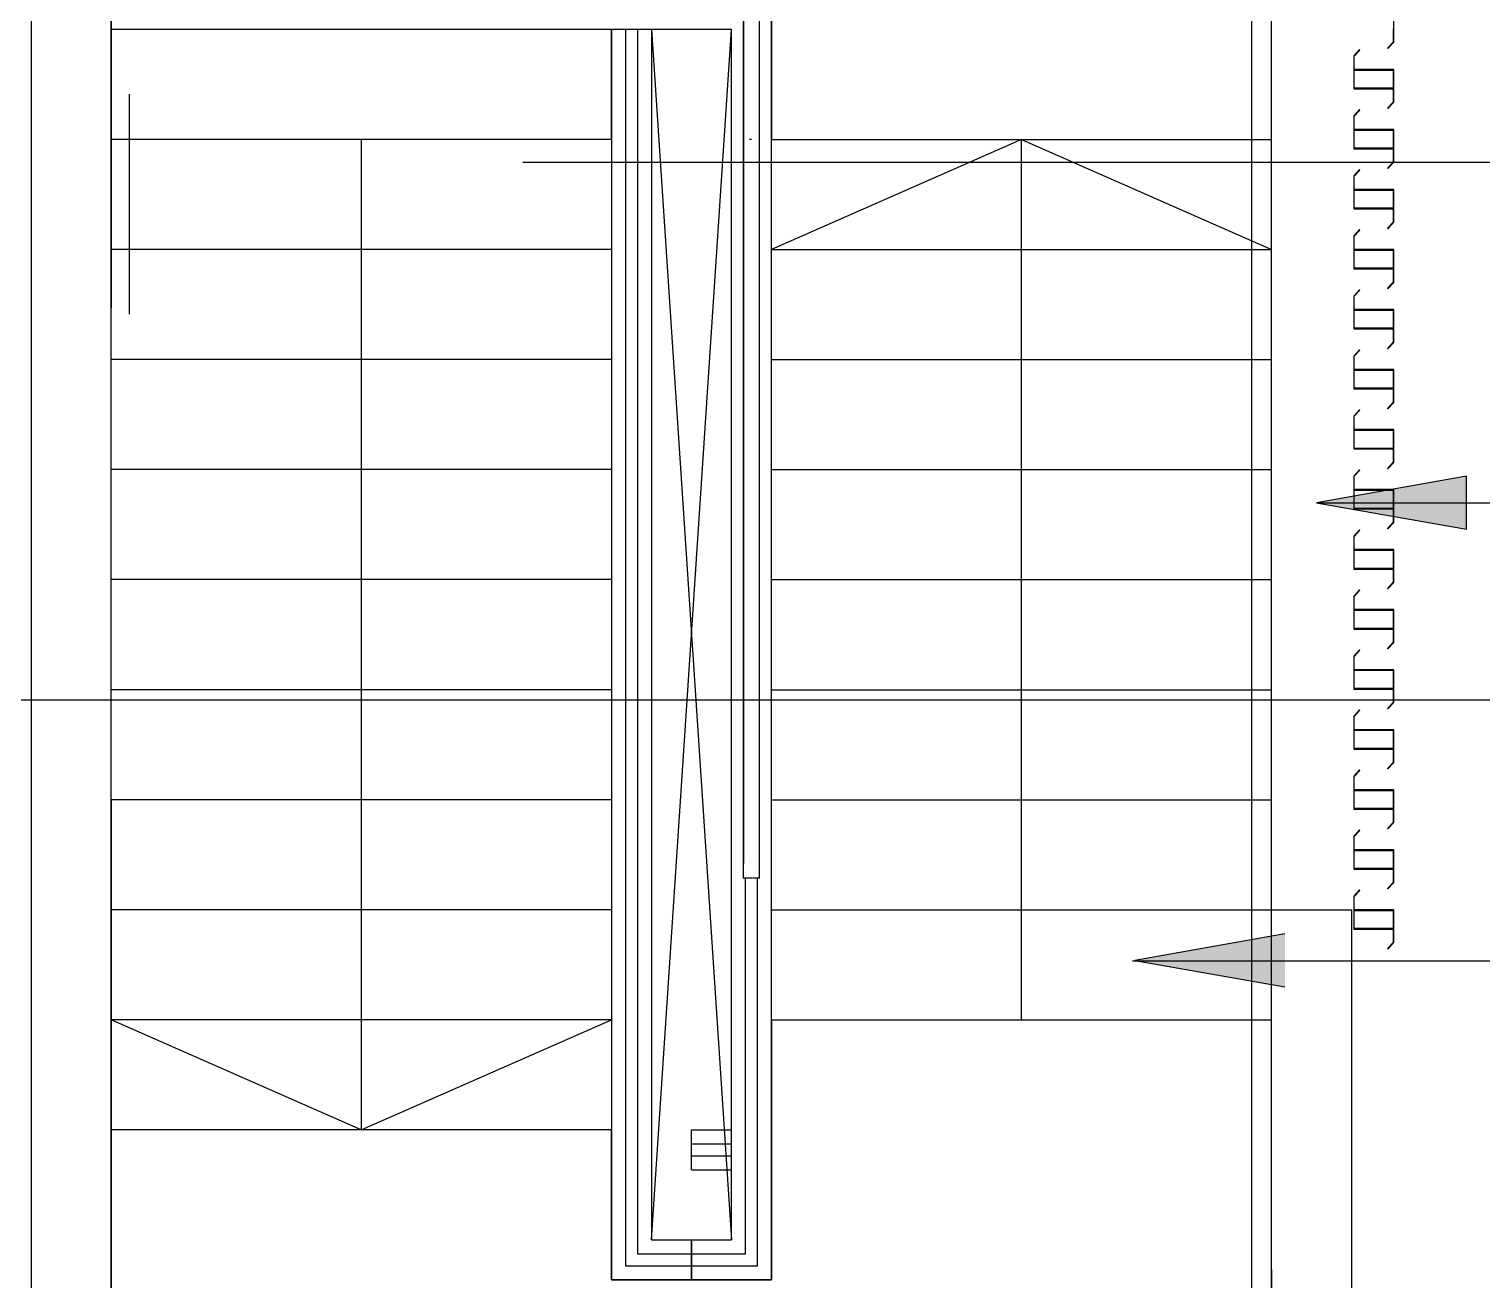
# Model space of a CAD drawing. Header units: millimetres. Extents: x -145636 to 131102, y -135903 to -7470.
# Drawn here: x 68039 to 71670, y -51048 to -47922 of the extents above; entities that cross this region are included whole.
import ezdxf

# ---------------------------------------------------------------- set-up
doc = ezdxf.new("R2010")
doc.units = ezdxf.units.MM
doc.layers.add('M_ARCHI', color=8, linetype='Continuous')

# ---------------------------------------------------------------- blocks, each defined once
blk = doc.blocks.new('RF Archi 21.10.2024')
at = {"layer": 'M_ARCHI'}
for points in [[(-95149.2, -65511.2), (-94774.2, -65577.3), (-94774.2, -65445.1)], [(-95149.2, -65511.2), (-94774.2, -65577.3), (-94774.2, -65445.1)], [(-95602.7, -66655), (-95227.7, -66721.1), (-95227.7, -66588.8)], [(-95602.7, -66655), (-95227.7, -66721.1), (-95227.7, -66588.8)]]:
    blk.add_hatch(color=8, dxfattribs=at).paths.add_polyline_path(points)
at = {"layer": 'M_ARCHI', "color": 8}
for p, q in [((-95311, -25375.2), (-95311, -128210.3)), ((-95261, -70213.5), (-95261, -63128.5)), ((-98161, -63228.5), (-98161, -64603.5)), ((-98361, -64228.5), (-98361, -70413.5)), ((-98161, -64199.4), (-98161, -64474.4)), ((-98161, -68013.5), (-98161, -64228.5)), ((-98161, -64328.5), (-98161, -64228.5)), ((-96511, -64228.5), (-96511, -64603.5)), ((-96511, -64228.5), (-96511, -64603.5)), ((-96511, -64603.5), (-96511, -64228.5)), ((-96511, -64603.5), (-96511, -64228.5)), ((-96541, -64597.6), (-96541, -64258.5)), ((-96541, -64603.5), (-96541, -64258.5)), ((-96581, -64298.5), (-96581, -64597.6)), ((-96581, -64603.5), (-96581, -64298.5)), ((-94956, -64360.6), (-94956, -64278.5)), ((-96611, -64328.5), (-98161, -64328.5)), ((-96911, -64603.5), (-96911, -64328.5)), ((-96911, -64328.5), (-96911, -67078.5)), ((-96876, -64328.5), (-96876, -67078.5)), ((-96876, -64328.5), (-96876, -67078.5)), ((-96846, -64328.5), (-96846, -67078.5)), ((-96846, -64328.5), (-96846, -67078.5)), ((-96811, -64328.5), (-96811, -67078.5)), ((-96612.4, -64328.5), (-96811, -64328.5)), ((-96811, -64328.5), (-96611, -67353.6)), ((-96811, -67353.6), (-96611, -64328.5)), ((-96611, -64603.5), (-96611, -64328.5)), ((-96611, -64603.5), (-96611, -64328.5)), ((-94957.5, -64326.9), (-94957.5, -64360.1)), ((-94957.5, -64360.1), (-94971.5, -64375.5)), ((-94971.5, -64375.5), (-94970.4, -64376.5)), ((-94971.5, -64375.5), (-94971.5, -64375.5)), ((-94970.4, -64376.5), (-94956, -64360.6)), ((-94957.5, -64360.1), (-94957.5, -64360.1)), ((-94956, -64360.6), (-94956, -64360.6)), ((-95041.7, -64378.9), (-95056, -64394.7)), ((-95056, -64394.7), (-95056, -64476.9)), ((-95056, -64394.7), (-95056, -64394.7)), ((-95054.5, -64395.3), (-95040.6, -64380)), ((-95054.5, -64428.5), (-95054.5, -64395.3)), ((-95054.5, -64395.3), (-95054.5, -64395.3)), ((-95040.6, -64380), (-95041.7, -64378.9)), ((-95041.7, -64378.9), (-95041.7, -64378.9)), ((-95040.6, -64380), (-95040.6, -64380)), ((-94970.4, -64376.5), (-94970.4, -64376.5)), ((-94956, -64428.5), (-95054.5, -64428.5)), ((-95054.5, -64428.5), (-95054.5, -64428.5)), ((-95054.5, -64430), (-94957.5, -64430)), ((-95054.5, -64475.4), (-95054.5, -64430)), ((-95054.5, -64430), (-95054.5, -64430)), ((-94957.5, -64430), (-94957.5, -64475.4)), ((-94957.5, -64430), (-94957.5, -64430)), ((-94956, -64510.6), (-94956, -64428.5)), ((-94956, -64428.5), (-94956, -64428.5)), ((-98161, -64474.4), (-98161, -64749.4)), ((-95056, -64476.9), (-94957.5, -64476.9)), ((-95056, -64476.9), (-95056, -64476.9)), ((-94957.5, -64475.4), (-95054.5, -64475.4)), ((-95054.5, -64475.4), (-95054.5, -64475.4)), ((-94957.5, -64475.4), (-94957.5, -64475.4)), ((-94957.5, -64476.9), (-94957.5, -64510.1)), ((-94957.5, -64476.9), (-94957.5, -64476.9)), ((-98116.2, -64490), (-98116.2, -64765)), ((-94957.5, -64510.1), (-94971.5, -64525.5)), ((-94970.4, -64526.5), (-94956, -64510.6)), ((-94957.5, -64510.1), (-94957.5, -64510.1)), ((-94956, -64510.6), (-94956, -64510.6)), ((-95041.7, -64528.9), (-95056, -64544.7)), ((-95056, -64544.7), (-95056, -64626.9)), ((-95056, -64544.7), (-95056, -64544.7)), ((-95054.5, -64545.3), (-95040.6, -64530)), ((-95054.5, -64578.5), (-95054.5, -64545.3)), ((-95054.5, -64545.3), (-95054.5, -64545.3)), ((-95040.6, -64530), (-95041.7, -64528.9)), ((-95041.7, -64528.9), (-95041.7, -64528.9)), ((-95040.6, -64530), (-95040.6, -64530)), ((-94971.5, -64525.5), (-94970.4, -64526.5)), ((-94971.5, -64525.5), (-94971.5, -64525.5)), ((-94970.4, -64526.5), (-94970.4, -64526.5)), ((-94956, -64578.5), (-95054.5, -64578.5)), ((-95054.5, -64578.5), (-95054.5, -64578.5)), ((-95054.5, -64580), (-94957.5, -64580)), ((-95054.5, -64625.4), (-95054.5, -64580)), ((-95054.5, -64580), (-95054.5, -64580)), ((-94957.5, -64580), (-94957.5, -64625.4)), ((-94957.5, -64580), (-94957.5, -64580)), ((-94956, -64660.6), (-94956, -64578.5)), ((-94956, -64578.5), (-94956, -64578.5)), ((-96911, -64603.5), (-98161, -64603.5)), ((-98161, -64603.5), (-98161, -64878.5)), ((-97536, -64603.5), (-97536, -64878.5)), ((-96911, -64603.5), (-96911, -64878.5)), ((-96611, -67078.5), (-96611, -64603.5)), ((-96611, -67078.5), (-96611, -64603.5)), ((-96581, -64597.6), (-96581, -66412.6)), ((-96581, -66449.9), (-96581, -64603.5)), ((-96541, -66412.6), (-96541, -64597.6)), ((-96541, -66449.9), (-96541, -64603.5)), ((-96511, -64603.5), (-95261, -64603.5)), ((-96511, -64603.5), (-95261, -64603.5)), ((-96511, -64878.5), (-96511, -64603.5)), ((-96511, -64878.5), (-96511, -64603.5)), ((-95886, -64603.5), (-96511, -64878.5)), ((-96511, -67078.5), (-96511, -64603.5)), ((-96511, -67078.5), (-96511, -64603.5)), ((-95886, -64878.5), (-95886, -64603.5)), ((-95886, -64603.5), (-95261, -64878.5)), ((-95056, -64626.9), (-94957.5, -64626.9)), ((-95056, -64626.9), (-95056, -64626.9)), ((-94957.5, -64625.4), (-95054.5, -64625.4)), ((-95054.5, -64625.4), (-95054.5, -64625.4)), ((-94957.5, -64625.4), (-94957.5, -64625.4)), ((-94957.5, -64626.9), (-94957.5, -64660.1)), ((-94957.5, -64626.9), (-94957.5, -64626.9)), ((-97132.4, -64660.6), (-94696.7, -64660.6)), ((-97132.4, -64660.6), (-94696.7, -64660.6)), ((-94957.5, -64660.1), (-94971.5, -64675.5)), ((-94970.4, -64676.5), (-94956, -64660.6)), ((-94957.5, -64660.1), (-94957.5, -64660.1)), ((-94956, -64660.6), (-94956, -64660.6)), ((-95041.7, -64678.9), (-95056, -64694.7)), ((-95056, -64694.7), (-95056, -64776.9)), ((-95056, -64694.7), (-95056, -64694.7)), ((-95054.5, -64695.3), (-95040.6, -64680)), ((-95054.5, -64728.5), (-95054.5, -64695.3)), ((-95054.5, -64695.3), (-95054.5, -64695.3)), ((-95040.6, -64680), (-95041.7, -64678.9)), ((-95041.7, -64678.9), (-95041.7, -64678.9)), ((-95040.6, -64680), (-95040.6, -64680)), ((-94971.5, -64675.5), (-94970.4, -64676.5)), ((-94971.5, -64675.5), (-94971.5, -64675.5)), ((-94970.4, -64676.5), (-94970.4, -64676.5)), ((-94956, -64728.5), (-95054.5, -64728.5)), ((-95054.5, -64728.5), (-95054.5, -64728.5)), ((-95054.5, -64730), (-94957.5, -64730)), ((-95054.5, -64775.4), (-95054.5, -64730)), ((-95054.5, -64730), (-95054.5, -64730)), ((-94957.5, -64730), (-94957.5, -64775.4)), ((-94957.5, -64730), (-94957.5, -64730)), ((-94956, -64810.6), (-94956, -64728.5)), ((-94956, -64728.5), (-94956, -64728.5)), ((-98161, -64749.4), (-98161, -65024.4)), ((-98116.2, -64765), (-98116.2, -65040)), ((-95056, -64776.9), (-94957.5, -64776.9)), ((-95056, -64776.9), (-95056, -64776.9)), ((-94957.5, -64775.4), (-95054.5, -64775.4)), ((-95054.5, -64775.4), (-95054.5, -64775.4)), ((-94957.5, -64810.1), (-94971.5, -64825.5)), ((-94970.4, -64826.5), (-94956, -64810.6)), ((-94957.5, -64775.4), (-94957.5, -64775.4)), ((-94957.5, -64776.9), (-94957.5, -64810.1)), ((-94957.5, -64776.9), (-94957.5, -64776.9)), ((-94957.5, -64810.1), (-94957.5, -64810.1)), ((-94956, -64810.6), (-94956, -64810.6)), ((-95041.7, -64828.9), (-95056, -64844.7)), ((-95056, -64844.7), (-95056, -64926.9)), ((-95056, -64844.7), (-95056, -64844.7)), ((-95054.5, -64845.3), (-95040.6, -64830)), ((-95054.5, -64878.5), (-95054.5, -64845.3)), ((-95054.5, -64845.3), (-95054.5, -64845.3)), ((-95040.6, -64830), (-95041.7, -64828.9)), ((-95041.7, -64828.9), (-95041.7, -64828.9)), ((-95040.6, -64830), (-95040.6, -64830)), ((-94971.5, -64825.5), (-94970.4, -64826.5)), ((-94971.5, -64825.5), (-94971.5, -64825.5)), ((-94970.4, -64826.5), (-94970.4, -64826.5)), ((-96911, -64878.5), (-98161, -64878.5)), ((-97536, -64878.5), (-97536, -65153.5)), ((-96911, -64878.5), (-96911, -65153.5)), ((-96511, -65153.5), (-96511, -64878.5)), ((-96511, -65153.5), (-96511, -64878.5)), ((-96511, -64878.5), (-95261, -64878.5)), ((-96511, -64878.5), (-95261, -64878.5)), ((-95886, -65153.5), (-95886, -64878.5)), ((-94956, -64878.5), (-95054.5, -64878.5)), ((-95054.5, -64878.5), (-95054.5, -64878.5)), ((-95054.5, -64880), (-94957.5, -64880)), ((-95054.5, -64925.4), (-95054.5, -64880)), ((-95054.5, -64880), (-95054.5, -64880)), ((-94957.5, -64880), (-94957.5, -64925.4)), ((-94957.5, -64880), (-94957.5, -64880)), ((-94956, -64960.6), (-94956, -64878.5)), ((-94956, -64878.5), (-94956, -64878.5)), ((-95056, -64926.9), (-94957.5, -64926.9)), ((-95056, -64926.9), (-95056, -64926.9)), ((-94957.5, -64925.4), (-95054.5, -64925.4)), ((-95054.5, -64925.4), (-95054.5, -64925.4)), ((-94957.5, -64925.4), (-94957.5, -64925.4)), ((-94957.5, -64926.9), (-94957.5, -64960.1)), ((-94957.5, -64926.9), (-94957.5, -64926.9)), ((-95041.7, -64978.9), (-95056, -64994.7)), ((-95054.5, -64995.3), (-95040.6, -64980)), ((-95040.6, -64980), (-95041.7, -64978.9)), ((-95041.7, -64978.9), (-95041.7, -64978.9)), ((-95040.6, -64980), (-95040.6, -64980)), ((-94957.5, -64960.1), (-94971.5, -64975.5)), ((-94971.5, -64975.5), (-94970.4, -64976.5)), ((-94971.5, -64975.5), (-94971.5, -64975.5)), ((-94970.4, -64976.5), (-94956, -64960.6)), ((-94970.4, -64976.5), (-94970.4, -64976.5)), ((-94957.5, -64960.1), (-94957.5, -64960.1)), ((-94956, -64960.6), (-94956, -64960.6)), ((-95056, -64994.7), (-95056, -65076.9)), ((-95056, -64994.7), (-95056, -64994.7)), ((-95054.5, -65028.5), (-95054.5, -64995.3)), ((-95054.5, -64995.3), (-95054.5, -64995.3)), ((-94956, -65028.5), (-95054.5, -65028.5)), ((-95054.5, -65028.5), (-95054.5, -65028.5)), ((-94956, -65110.6), (-94956, -65028.5)), ((-94956, -65028.5), (-94956, -65028.5)), ((-95054.5, -65030), (-94957.5, -65030)), ((-95054.5, -65075.4), (-95054.5, -65030)), ((-95054.5, -65030), (-95054.5, -65030)), ((-94957.5, -65030), (-94957.5, -65075.4)), ((-94957.5, -65030), (-94957.5, -65030)), ((-95056, -65076.9), (-94957.5, -65076.9)), ((-95056, -65076.9), (-95056, -65076.9)), ((-94957.5, -65075.4), (-95054.5, -65075.4)), ((-95054.5, -65075.4), (-95054.5, -65075.4)), ((-94957.5, -65075.4), (-94957.5, -65075.4)), ((-94957.5, -65076.9), (-94957.5, -65110.1)), ((-94957.5, -65076.9), (-94957.5, -65076.9)), ((-95041.7, -65128.9), (-95056, -65144.7)), ((-95054.5, -65145.3), (-95040.6, -65130)), ((-95040.6, -65130), (-95041.7, -65128.9)), ((-95041.7, -65128.9), (-95041.7, -65128.9)), ((-95040.6, -65130), (-95040.6, -65130)), ((-94957.5, -65110.1), (-94971.5, -65125.5)), ((-94971.5, -65125.5), (-94970.4, -65126.5)), ((-94971.5, -65125.5), (-94971.5, -65125.5)), ((-94970.4, -65126.5), (-94956, -65110.6)), ((-94970.4, -65126.5), (-94970.4, -65126.5)), ((-94957.5, -65110.1), (-94957.5, -65110.1)), ((-94956, -65110.6), (-94956, -65110.6)), ((-96911, -65153.5), (-98161, -65153.5)), ((-97536, -65153.5), (-97536, -65428.5)), ((-96911, -65153.5), (-96911, -65428.5)), ((-96511, -65428.5), (-96511, -65153.5)), ((-96511, -65428.5), (-96511, -65153.5)), ((-96511, -65153.5), (-95261, -65153.5)), ((-96511, -65153.5), (-95261, -65153.5)), ((-95886, -65428.5), (-95886, -65153.5)), ((-95056, -65144.7), (-95056, -65226.9)), ((-95056, -65144.7), (-95056, -65144.7)), ((-95054.5, -65178.5), (-95054.5, -65145.3)), ((-95054.5, -65145.3), (-95054.5, -65145.3)), ((-94956, -65178.5), (-95054.5, -65178.5)), ((-95054.5, -65178.5), (-95054.5, -65178.5)), ((-95054.5, -65180), (-94957.5, -65180)), ((-95054.5, -65225.4), (-95054.5, -65180)), ((-95054.5, -65180), (-95054.5, -65180)), ((-94957.5, -65180), (-94957.5, -65225.4)), ((-94957.5, -65180), (-94957.5, -65180)), ((-94956, -65260.6), (-94956, -65178.5)), ((-94956, -65178.5), (-94956, -65178.5)), ((-95056, -65226.9), (-94957.5, -65226.9)), ((-95056, -65226.9), (-95056, -65226.9)), ((-94957.5, -65225.4), (-95054.5, -65225.4)), ((-95054.5, -65225.4), (-95054.5, -65225.4)), ((-94957.5, -65225.4), (-94957.5, -65225.4)), ((-94957.5, -65226.9), (-94957.5, -65260.1)), ((-94957.5, -65226.9), (-94957.5, -65226.9)), ((-95041.7, -65278.9), (-95056, -65294.7)), ((-95054.5, -65295.3), (-95040.6, -65280)), ((-95040.6, -65280), (-95041.7, -65278.9)), ((-95041.7, -65278.9), (-95041.7, -65278.9)), ((-95040.6, -65280), (-95040.6, -65280)), ((-94957.5, -65260.1), (-94971.5, -65275.5)), ((-94971.5, -65275.5), (-94970.4, -65276.5)), ((-94971.5, -65275.5), (-94971.5, -65275.5)), ((-94970.4, -65276.5), (-94956, -65260.6)), ((-94970.4, -65276.5), (-94970.4, -65276.5)), ((-94957.5, -65260.1), (-94957.5, -65260.1)), ((-94956, -65260.6), (-94956, -65260.6)), ((-95056, -65294.7), (-95056, -65376.9)), ((-95056, -65294.7), (-95056, -65294.7)), ((-95054.5, -65328.5), (-95054.5, -65295.3)), ((-95054.5, -65295.3), (-95054.5, -65295.3)), ((-94956, -65328.5), (-95054.5, -65328.5)), ((-95054.5, -65328.5), (-95054.5, -65328.5)), ((-95054.5, -65330), (-94957.5, -65330)), ((-95054.5, -65375.4), (-95054.5, -65330)), ((-95054.5, -65330), (-95054.5, -65330)), ((-94957.5, -65330), (-94957.5, -65375.4)), ((-94957.5, -65330), (-94957.5, -65330)), ((-94956, -65410.6), (-94956, -65328.5)), ((-94956, -65328.5), (-94956, -65328.5)), ((-95056, -65376.9), (-94957.5, -65376.9)), ((-95056, -65376.9), (-95056, -65376.9)), ((-94957.5, -65375.4), (-95054.5, -65375.4)), ((-95054.5, -65375.4), (-95054.5, -65375.4)), ((-94957.5, -65375.4), (-94957.5, -65375.4)), ((-94957.5, -65376.9), (-94957.5, -65410.1)), ((-94957.5, -65376.9), (-94957.5, -65376.9)), ((-96911, -65428.5), (-98161, -65428.5)), ((-97536, -65428.5), (-97536, -65703.5)), ((-96911, -65428.5), (-96911, -65703.5)), ((-96511, -65703.5), (-96511, -65428.5)), ((-96511, -65703.5), (-96511, -65428.5)), ((-96511, -65428.5), (-95261, -65428.5)), ((-96511, -65428.5), (-95261, -65428.5)), ((-95886, -65703.5), (-95886, -65428.5)), ((-94957.5, -65410.1), (-94971.5, -65425.5)), ((-94971.5, -65425.5), (-94970.4, -65426.5)), ((-94971.5, -65425.5), (-94971.5, -65425.5)), ((-94970.4, -65426.5), (-94956, -65410.6)), ((-94970.4, -65426.5), (-94970.4, -65426.5)), ((-94957.5, -65410.1), (-94957.5, -65410.1)), ((-94956, -65410.6), (-94956, -65410.6)), ((-94774.2, -65445.1), (-95149.2, -65511.2)), ((-94774.2, -65445.1), (-95149.2, -65511.2)), ((-95041.7, -65428.9), (-95056, -65444.7)), ((-95056, -65444.7), (-95056, -65526.9)), ((-95056, -65444.7), (-95056, -65444.7)), ((-95054.5, -65445.3), (-95040.6, -65430)), ((-95054.5, -65478.5), (-95054.5, -65445.3)), ((-95054.5, -65445.3), (-95054.5, -65445.3)), ((-95040.6, -65430), (-95041.7, -65428.9)), ((-95041.7, -65428.9), (-95041.7, -65428.9)), ((-95040.6, -65430), (-95040.6, -65430)), ((-94774.2, -65577.3), (-94774.2, -65445.1)), ((-94774.2, -65577.3), (-94774.2, -65445.1)), ((-94956, -65478.5), (-95054.5, -65478.5)), ((-95054.5, -65478.5), (-95054.5, -65478.5)), ((-95054.5, -65480), (-94957.5, -65480)), ((-95054.5, -65525.4), (-95054.5, -65480)), ((-95054.5, -65480), (-95054.5, -65480)), ((-94957.5, -65480), (-94957.5, -65525.4)), ((-94957.5, -65480), (-94957.5, -65480)), ((-94956, -65560.6), (-94956, -65478.5)), ((-94956, -65478.5), (-94956, -65478.5)), ((-95149.2, -65511.2), (-94774.2, -65577.3)), ((-95149.2, -65511.2), (-86966.8, -65511.2)), ((-95149.2, -65511.2), (-94774.2, -65577.3)), ((-95056, -65526.9), (-94957.5, -65526.9)), ((-95056, -65526.9), (-95056, -65526.9)), ((-94957.5, -65525.4), (-95054.5, -65525.4)), ((-95054.5, -65525.4), (-95054.5, -65525.4)), ((-94957.5, -65525.4), (-94957.5, -65525.4)), ((-94957.5, -65526.9), (-94957.5, -65560.1)), ((-94957.5, -65526.9), (-94957.5, -65526.9)), ((-94957.5, -65560.1), (-94971.5, -65575.5)), ((-94970.4, -65576.5), (-94956, -65560.6)), ((-94957.5, -65560.1), (-94957.5, -65560.1)), ((-94956, -65560.6), (-94956, -65560.6)), ((-95041.7, -65578.9), (-95056, -65594.7)), ((-95056, -65594.7), (-95056, -65676.9)), ((-95056, -65594.7), (-95056, -65594.7)), ((-95054.5, -65595.3), (-95040.6, -65580)), ((-95054.5, -65628.5), (-95054.5, -65595.3)), ((-95054.5, -65595.3), (-95054.5, -65595.3)), ((-95040.6, -65580), (-95041.7, -65578.9)), ((-95041.7, -65578.9), (-95041.7, -65578.9)), ((-95040.6, -65580), (-95040.6, -65580)), ((-94971.5, -65575.5), (-94970.4, -65576.5)), ((-94971.5, -65575.5), (-94971.5, -65575.5)), ((-94970.4, -65576.5), (-94970.4, -65576.5)), ((-94956, -65628.5), (-95054.5, -65628.5)), ((-95054.5, -65628.5), (-95054.5, -65628.5)), ((-95054.5, -65630), (-94957.5, -65630)), ((-95054.5, -65675.4), (-95054.5, -65630)), ((-95054.5, -65630), (-95054.5, -65630)), ((-94957.5, -65630), (-94957.5, -65675.4)), ((-94957.5, -65630), (-94957.5, -65630)), ((-94956, -65710.6), (-94956, -65628.5)), ((-94956, -65628.5), (-94956, -65628.5)), ((-95056, -65676.9), (-94957.5, -65676.9)), ((-95056, -65676.9), (-95056, -65676.9)), ((-94957.5, -65675.4), (-95054.5, -65675.4)), ((-95054.5, -65675.4), (-95054.5, -65675.4)), ((-94957.5, -65675.4), (-94957.5, -65675.4)), ((-94957.5, -65676.9), (-94957.5, -65710.1)), ((-94957.5, -65676.9), (-94957.5, -65676.9)), ((-96911, -65703.5), (-98161, -65703.5)), ((-97536, -65703.5), (-97536, -65978.5)), ((-96911, -65703.5), (-96911, -65978.5)), ((-96511, -65978.5), (-96511, -65703.5)), ((-96511, -65978.5), (-96511, -65703.5)), ((-96511, -65703.5), (-95261, -65703.5)), ((-96511, -65703.5), (-95261, -65703.5)), ((-95886, -65978.5), (-95886, -65703.5)), ((-94957.5, -65710.1), (-94971.5, -65725.5)), ((-94970.4, -65726.5), (-94956, -65710.6)), ((-94957.5, -65710.1), (-94957.5, -65710.1)), ((-94956, -65710.6), (-94956, -65710.6)), ((-95041.7, -65728.9), (-95056, -65744.7)), ((-95056, -65744.7), (-95056, -65826.9)), ((-95056, -65744.7), (-95056, -65744.7)), ((-95054.5, -65745.3), (-95040.6, -65730)), ((-95054.5, -65778.5), (-95054.5, -65745.3)), ((-95054.5, -65745.3), (-95054.5, -65745.3)), ((-95040.6, -65730), (-95041.7, -65728.9)), ((-95041.7, -65728.9), (-95041.7, -65728.9)), ((-95040.6, -65730), (-95040.6, -65730)), ((-94971.5, -65725.5), (-94970.4, -65726.5)), ((-94971.5, -65725.5), (-94971.5, -65725.5)), ((-94970.4, -65726.5), (-94970.4, -65726.5)), ((-94956, -65778.5), (-95054.5, -65778.5)), ((-95054.5, -65778.5), (-95054.5, -65778.5)), ((-95054.5, -65780), (-94957.5, -65780)), ((-95054.5, -65825.4), (-95054.5, -65780)), ((-95054.5, -65780), (-95054.5, -65780)), ((-94957.5, -65780), (-94957.5, -65825.4)), ((-94957.5, -65780), (-94957.5, -65780)), ((-94956, -65860.6), (-94956, -65778.5)), ((-94956, -65778.5), (-94956, -65778.5)), ((-95056, -65826.9), (-94957.5, -65826.9)), ((-95056, -65826.9), (-95056, -65826.9)), ((-94957.5, -65825.4), (-95054.5, -65825.4)), ((-95054.5, -65825.4), (-95054.5, -65825.4)), ((-94957.5, -65825.4), (-94957.5, -65825.4)), ((-94957.5, -65826.9), (-94957.5, -65860.1)), ((-94957.5, -65826.9), (-94957.5, -65826.9)), ((-94957.5, -65860.1), (-94971.5, -65875.5)), ((-94970.4, -65876.5), (-94956, -65860.6)), ((-94957.5, -65860.1), (-94957.5, -65860.1)), ((-94956, -65860.6), (-94956, -65860.6)), ((-95041.7, -65878.9), (-95056, -65894.7)), ((-95056, -65894.7), (-95056, -65976.9)), ((-95056, -65894.7), (-95056, -65894.7)), ((-95054.5, -65895.3), (-95040.6, -65880)), ((-95054.5, -65928.5), (-95054.5, -65895.3)), ((-95054.5, -65895.3), (-95054.5, -65895.3)), ((-95040.6, -65880), (-95041.7, -65878.9)), ((-95041.7, -65878.9), (-95041.7, -65878.9)), ((-95040.6, -65880), (-95040.6, -65880)), ((-94971.5, -65875.5), (-94970.4, -65876.5)), ((-94971.5, -65875.5), (-94971.5, -65875.5)), ((-94970.4, -65876.5), (-94970.4, -65876.5)), ((-94956, -65928.5), (-95054.5, -65928.5)), ((-95054.5, -65928.5), (-95054.5, -65928.5)), ((-95054.5, -65930), (-94957.5, -65930)), ((-95054.5, -65975.4), (-95054.5, -65930)), ((-95054.5, -65930), (-95054.5, -65930)), ((-94957.5, -65930), (-94957.5, -65975.4)), ((-94957.5, -65930), (-94957.5, -65930)), ((-94956, -66010.6), (-94956, -65928.5)), ((-94956, -65928.5), (-94956, -65928.5)), ((-119483.2, -66003.5), (-72658, -66003.5)), ((-96911, -65978.5), (-98161, -65978.5)), ((-97536, -65978.5), (-97536, -66253.5)), ((-96911, -65978.5), (-96911, -66253.5)), ((-96511, -66253.5), (-96511, -65978.5)), ((-96511, -66253.5), (-96511, -65978.5)), ((-96511, -65978.5), (-95261, -65978.5)), ((-96511, -65978.5), (-95261, -65978.5)), ((-95886, -66253.5), (-95886, -65978.5)), ((-95056, -65976.9), (-94957.5, -65976.9)), ((-95056, -65976.9), (-95056, -65976.9)), ((-94957.5, -65975.4), (-95054.5, -65975.4)), ((-95054.5, -65975.4), (-95054.5, -65975.4)), ((-94957.5, -65975.4), (-94957.5, -65975.4)), ((-94957.5, -65976.9), (-94957.5, -66010.1)), ((-94957.5, -65976.9), (-94957.5, -65976.9)), ((-95041.7, -66028.9), (-95056, -66044.7)), ((-95056, -66044.7), (-95056, -66126.9)), ((-95056, -66044.7), (-95056, -66044.7)), ((-95054.5, -66045.3), (-95040.6, -66030)), ((-95054.5, -66078.5), (-95054.5, -66045.3)), ((-95054.5, -66045.3), (-95054.5, -66045.3)), ((-95040.6, -66030), (-95041.7, -66028.9)), ((-95041.7, -66028.9), (-95041.7, -66028.9)), ((-95040.6, -66030), (-95040.6, -66030)), ((-94957.5, -66010.1), (-94971.5, -66025.5)), ((-94971.5, -66025.5), (-94970.4, -66026.5)), ((-94971.5, -66025.5), (-94971.5, -66025.5)), ((-94970.4, -66026.5), (-94956, -66010.6)), ((-94970.4, -66026.5), (-94970.4, -66026.5)), ((-94957.5, -66010.1), (-94957.5, -66010.1)), ((-94956, -66010.6), (-94956, -66010.6)), ((-94956, -66078.5), (-95054.5, -66078.5)), ((-95054.5, -66078.5), (-95054.5, -66078.5)), ((-95054.5, -66080), (-94957.5, -66080)), ((-95054.5, -66125.4), (-95054.5, -66080)), ((-95054.5, -66080), (-95054.5, -66080)), ((-94957.5, -66080), (-94957.5, -66125.4)), ((-94957.5, -66080), (-94957.5, -66080)), ((-94956, -66160.6), (-94956, -66078.5)), ((-94956, -66078.5), (-94956, -66078.5)), ((-95056, -66126.9), (-94957.5, -66126.9)), ((-95056, -66126.9), (-95056, -66126.9)), ((-94957.5, -66125.4), (-95054.5, -66125.4)), ((-95054.5, -66125.4), (-95054.5, -66125.4)), ((-94957.5, -66125.4), (-94957.5, -66125.4)), ((-94957.5, -66126.9), (-94957.5, -66160.1)), ((-94957.5, -66126.9), (-94957.5, -66126.9)), ((-95041.7, -66178.9), (-95056, -66194.7)), ((-95054.5, -66195.3), (-95040.6, -66180)), ((-95040.6, -66180), (-95041.7, -66178.9)), ((-95041.7, -66178.9), (-95041.7, -66178.9)), ((-95040.6, -66180), (-95040.6, -66180)), ((-94957.5, -66160.1), (-94971.5, -66175.5)), ((-94971.5, -66175.5), (-94970.4, -66176.5)), ((-94971.5, -66175.5), (-94971.5, -66175.5)), ((-94970.4, -66176.5), (-94956, -66160.6)), ((-94970.4, -66176.5), (-94970.4, -66176.5)), ((-94957.5, -66160.1), (-94957.5, -66160.1)), ((-94956, -66160.6), (-94956, -66160.6)), ((-95056, -66194.7), (-95056, -66276.9)), ((-95056, -66194.7), (-95056, -66194.7)), ((-95054.5, -66228.5), (-95054.5, -66195.3)), ((-95054.5, -66195.3), (-95054.5, -66195.3)), ((-98161, -66253.5), (-98161, -66528.5)), ((-96911, -66253.5), (-98161, -66253.5)), ((-97536, -66253.5), (-97536, -66528.5)), ((-96911, -66253.5), (-96911, -66528.5)), ((-96511, -66528.5), (-96511, -66253.5)), ((-96511, -66528.5), (-96511, -66253.5)), ((-96511, -66253.5), (-95261, -66253.5)), ((-96511, -66253.5), (-95261, -66253.5)), ((-95886, -66528.5), (-95886, -66253.5)), ((-94956, -66228.5), (-95054.5, -66228.5)), ((-95054.5, -66228.5), (-95054.5, -66228.5)), ((-95054.5, -66230), (-94957.5, -66230)), ((-95054.5, -66275.4), (-95054.5, -66230)), ((-95054.5, -66230), (-95054.5, -66230)), ((-94957.5, -66230), (-94957.5, -66275.4)), ((-94957.5, -66230), (-94957.5, -66230)), ((-94956, -66310.6), (-94956, -66228.5)), ((-94956, -66228.5), (-94956, -66228.5)), ((-95056, -66276.9), (-94957.5, -66276.9)), ((-95056, -66276.9), (-95056, -66276.9)), ((-94957.5, -66275.4), (-95054.5, -66275.4)), ((-95054.5, -66275.4), (-95054.5, -66275.4)), ((-94957.5, -66275.4), (-94957.5, -66275.4)), ((-94957.5, -66276.9), (-94957.5, -66310.1)), ((-94957.5, -66276.9), (-94957.5, -66276.9)), ((-95041.7, -66328.9), (-95056, -66344.7)), ((-95054.5, -66345.3), (-95040.6, -66330)), ((-95040.6, -66330), (-95041.7, -66328.9)), ((-95041.7, -66328.9), (-95041.7, -66328.9)), ((-95040.6, -66330), (-95040.6, -66330)), ((-94957.5, -66310.1), (-94971.5, -66325.5)), ((-94971.5, -66325.5), (-94970.4, -66326.5)), ((-94971.5, -66325.5), (-94971.5, -66325.5)), ((-94970.4, -66326.5), (-94956, -66310.6)), ((-94970.4, -66326.5), (-94970.4, -66326.5)), ((-94957.5, -66310.1), (-94957.5, -66310.1)), ((-94956, -66310.6), (-94956, -66310.6)), ((-95056, -66344.7), (-95056, -66426.9)), ((-95056, -66344.7), (-95056, -66344.7)), ((-95054.5, -66378.5), (-95054.5, -66345.3)), ((-95054.5, -66345.3), (-95054.5, -66345.3)), ((-94956, -66378.5), (-95054.5, -66378.5)), ((-95054.5, -66378.5), (-95054.5, -66378.5)), ((-95054.5, -66380), (-94957.5, -66380)), ((-95054.5, -66425.4), (-95054.5, -66380)), ((-95054.5, -66380), (-95054.5, -66380)), ((-94957.5, -66380), (-94957.5, -66425.4)), ((-94957.5, -66380), (-94957.5, -66380)), ((-94956, -66460.6), (-94956, -66378.5)), ((-94956, -66378.5), (-94956, -66378.5)), ((-95056, -66426.9), (-94957.5, -66426.9)), ((-95056, -66426.9), (-95056, -66426.9)), ((-94957.5, -66425.4), (-95054.5, -66425.4)), ((-95054.5, -66425.4), (-95054.5, -66425.4)), ((-94957.5, -66425.4), (-94957.5, -66425.4)), ((-94957.5, -66426.9), (-94957.5, -66460.1)), ((-94957.5, -66426.9), (-94957.5, -66426.9)), ((-96564.2, -66449.4), (-96581, -66449.4)), ((-96576, -67078.5), (-96576, -66449.4)), ((-96576, -67078.5), (-96576, -66449.4)), ((-96558.9, -66449.7), (-96563.1, -66449.7)), ((-96541, -66449.4), (-96557.8, -66449.4)), ((-96546, -67078.5), (-96546, -66449.4)), ((-96546, -67078.5), (-96546, -66449.4)), ((-95041.7, -66478.9), (-95056, -66494.7)), ((-95054.5, -66495.3), (-95040.6, -66480)), ((-95040.6, -66480), (-95041.7, -66478.9)), ((-95041.7, -66478.9), (-95041.7, -66478.9)), ((-95040.6, -66480), (-95040.6, -66480)), ((-94957.5, -66460.1), (-94971.5, -66475.5)), ((-94971.5, -66475.5), (-94970.4, -66476.5)), ((-94971.5, -66475.5), (-94971.5, -66475.5)), ((-94970.4, -66476.5), (-94956, -66460.6)), ((-94970.4, -66476.5), (-94970.4, -66476.5)), ((-94957.5, -66460.1), (-94957.5, -66460.1)), ((-94956, -66460.6), (-94956, -66460.6)), ((-95056, -66494.7), (-95056, -66576.9)), ((-95056, -66494.7), (-95056, -66494.7)), ((-95054.5, -66528.5), (-95054.5, -66495.3)), ((-95054.5, -66495.3), (-95054.5, -66495.3)), ((-98161, -66528.5), (-98161, -66803.5)), ((-96911, -66528.5), (-98161, -66528.5)), ((-97536, -66528.5), (-97536, -66803.5)), ((-96911, -66528.5), (-96911, -66803.5)), ((-96511, -66803.5), (-96511, -66528.5)), ((-96511, -66803.5), (-96511, -66528.5)), ((-96511, -66528.5), (-95261, -66528.5)), ((-96511, -66528.5), (-95261, -66528.5)), ((-95886, -66803.5), (-95886, -66528.5)), ((-95261, -66528.5), (-95061, -66528.5)), ((-95061, -70213.5), (-95061, -66528.5)), ((-94956, -66528.5), (-95054.5, -66528.5)), ((-95054.5, -66528.5), (-95054.5, -66528.5)), ((-95054.5, -66530), (-94957.5, -66530)), ((-95054.5, -66575.4), (-95054.5, -66530)), ((-95054.5, -66530), (-95054.5, -66530)), ((-94957.5, -66530), (-94957.5, -66575.4)), ((-94957.5, -66530), (-94957.5, -66530)), ((-94956, -66610.6), (-94956, -66528.5)), ((-94956, -66528.5), (-94956, -66528.5)), ((-95227.7, -66588.8), (-95602.7, -66655)), ((-95227.7, -66588.8), (-95602.7, -66655)), ((-95056, -66576.9), (-94957.5, -66576.9)), ((-95056, -66576.9), (-95056, -66576.9)), ((-94957.5, -66575.4), (-95054.5, -66575.4)), ((-95054.5, -66575.4), (-95054.5, -66575.4)), ((-94957.5, -66575.4), (-94957.5, -66575.4)), ((-94957.5, -66576.9), (-94957.5, -66610.1)), ((-94957.5, -66576.9), (-94957.5, -66576.9)), ((-94957.5, -66610.1), (-94971.5, -66625.5)), ((-94971.5, -66625.5), (-94970.4, -66626.5)), ((-94971.5, -66625.5), (-94971.5, -66625.5)), ((-94970.4, -66626.5), (-94956, -66610.6)), ((-94970.4, -66626.5), (-94970.4, -66626.5)), ((-94957.5, -66610.1), (-94957.5, -66610.1)), ((-94956, -66610.6), (-94956, -66610.6)), ((-95608.6, -66656), (-93343.8, -66656)), ((-95608.6, -66656), (-93343.8, -66656)), ((-95602.7, -66655), (-95227.7, -66721.1)), ((-95602.7, -66655), (-95227.7, -66721.1)), ((-98161, -66803.5), (-98161, -67078.5)), ((-96911, -66803.5), (-98161, -66803.5)), ((-97536, -67078.5), (-98161, -66803.5)), ((-97536, -66803.5), (-97536, -67078.5)), ((-97536, -67078.5), (-96911, -66803.5)), ((-96911, -66803.5), (-96911, -67078.5)), ((-96511, -66803.5), (-96511, -67453.5)), ((-96511, -66803.5), (-95261, -66803.5)), ((-96511, -66803.5), (-95261, -66803.5)), ((-98161, -67078.5), (-98161, -70213.5)), ((-96911, -67078.5), (-98161, -67078.5)), ((-96911, -67453.5), (-96911, -67078.5)), ((-96911, -67078.5), (-96911, -67453.5)), ((-96876, -67078.5), (-96876, -67418.5)), ((-96876, -67078.5), (-96876, -67418.5)), ((-96846, -67078.5), (-96846, -67388.5)), ((-96846, -67078.5), (-96846, -67388.5)), ((-96811, -67078.5), (-96811, -67353.5)), ((-96711, -67078.5), (-96611, -67078.5)), ((-96711, -67178.5), (-96711, -67078.5)), ((-96611, -67353.5), (-96611, -67078.5)), ((-96576, -67388.5), (-96576, -67078.5)), ((-96576, -67388.5), (-96576, -67078.5)), ((-96546, -67418.5), (-96546, -67078.5)), ((-96546, -67418.5), (-96546, -67078.5)), ((-96511, -67178.5), (-96511, -67078.5)), ((-96511, -67453.5), (-96511, -67078.5)), ((-96711, -67113.5), (-96612.4, -67113.5)), ((-96711, -67143.5), (-96711, -67113.5)), ((-96711, -67113.5), (-96612.4, -67113.5)), ((-96711, -67143.5), (-96711, -67113.5)), ((-96711, -67143.5), (-96612.4, -67143.5)), ((-96711, -67143.5), (-96612.4, -67143.5)), ((-96711, -67178.5), (-96612.4, -67178.5)), ((-96846, -67388.5), (-96711, -67388.5)), ((-96846, -67388.5), (-96711, -67388.5)), ((-96811, -67353.5), (-96711, -67353.5)), ((-96711, -67353.5), (-96711, -67453.5)), ((-96711, -67353.5), (-96611, -67353.5)), ((-96711, -67453.5), (-96711, -67353.5)), ((-96711, -67388.5), (-96711, -67418.5)), ((-96711, -67388.5), (-96711, -67418.5)), ((-96711, -67388.5), (-96576, -67388.5)), ((-96711, -67418.5), (-96711, -67388.5)), ((-96711, -67388.5), (-96576, -67388.5)), ((-96711, -67418.5), (-96711, -67388.5)), ((-96876, -67418.5), (-96711, -67418.5)), ((-96876, -67418.5), (-96711, -67418.5)), ((-96711, -67418.5), (-96546, -67418.5)), ((-96711, -67418.5), (-96546, -67418.5)), ((-96511, -67453.5), (-96911, -67453.5)), ((-96911, -67453.5), (-96711, -67453.5)), ((-96711, -67453.5), (-96511, -67453.5)), ((-95261, -67428.5), (-95261, -70213.5))]:
    blk.add_line(p, q, dxfattribs=at)
blk.add_open_spline([(-96561, -64603.5), (-96562.8, -64603.5), (-96564.5, -64603.4), (-96566.2, -64603.3)], degree=3, dxfattribs=at)

msp = doc.modelspace()

# ---------------------------------------------------------------- block references
at = {"layer": 'M_ARCHI', "color": 8, "linetype": 'Continuous'}
msp.add_blockref('RF Archi 21.10.2024', (166405.7, 16405.4), dxfattribs=at)

doc.saveas('drawing.dxf')
